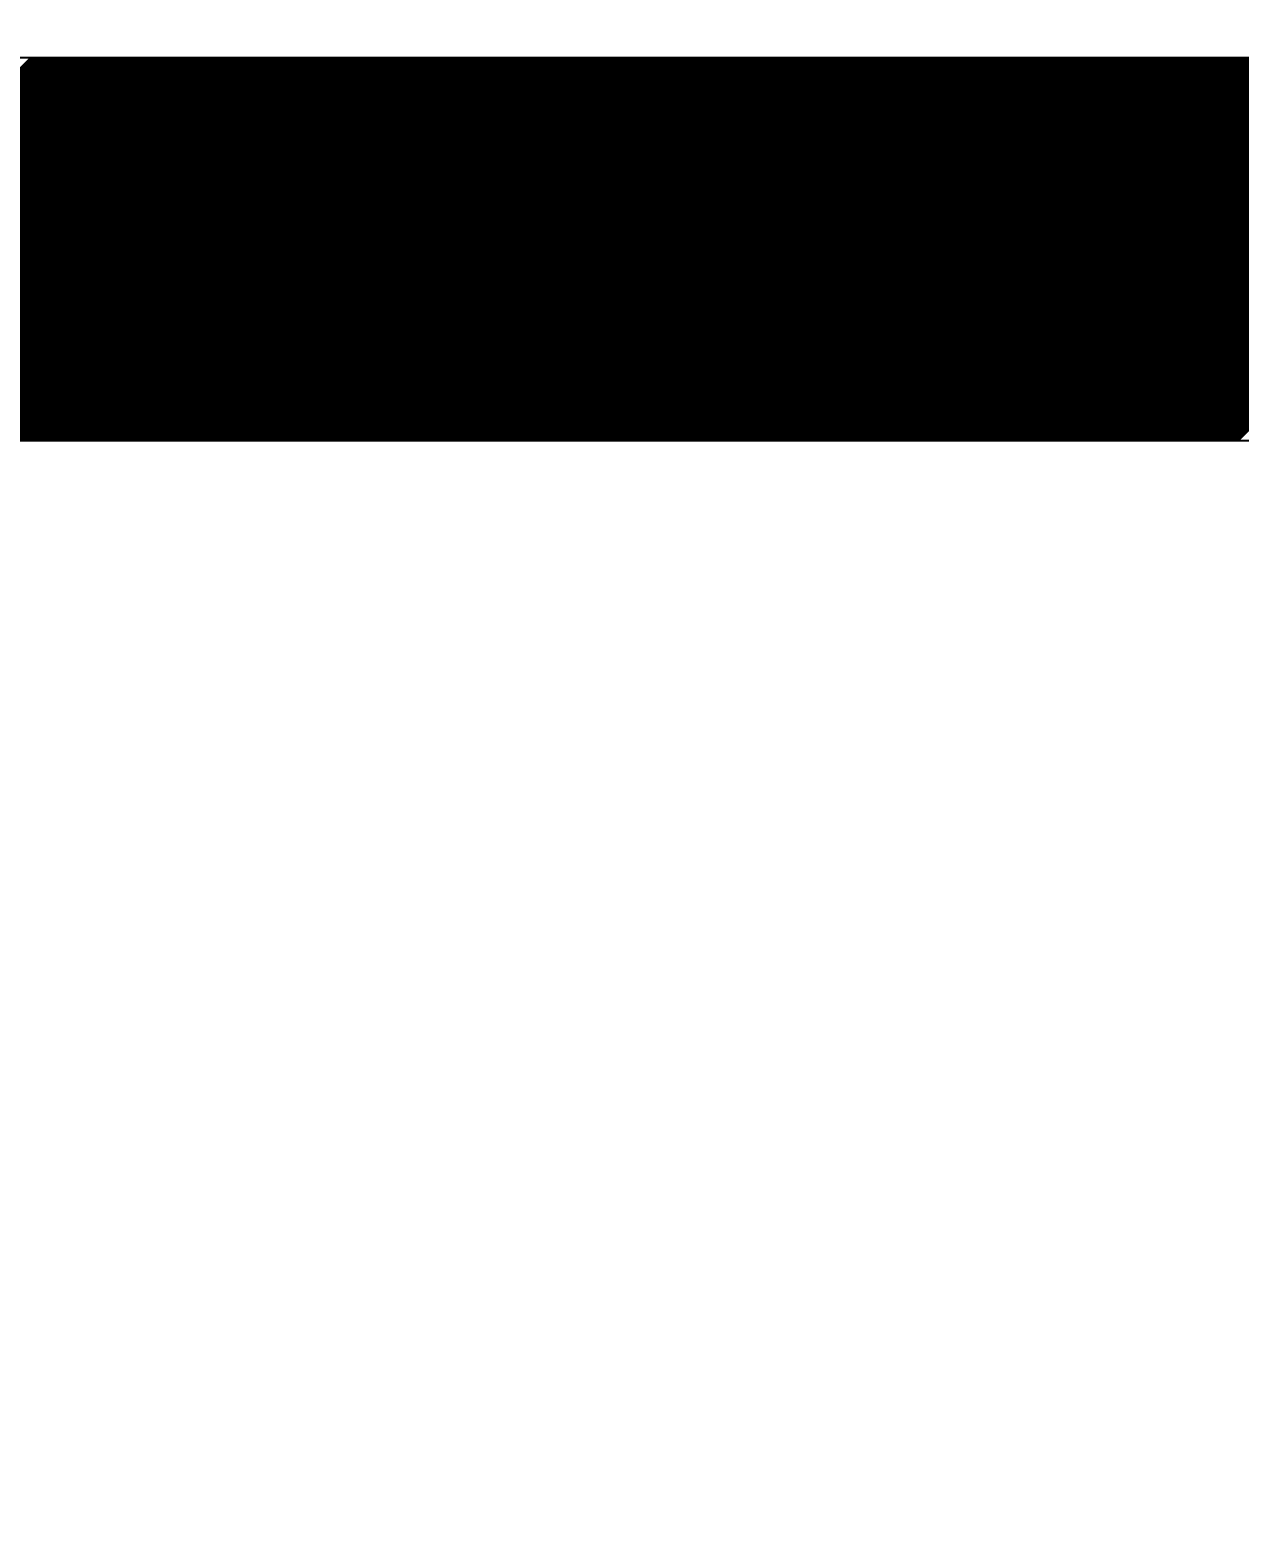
# Model space of a CAD drawing. Extents: x -1237597 to -1121401, y 701438 to 763997.
# Drawn here: x -1141558.9 to -1141448.2, y 726051.6 to 726187.4 of the extents above; entities that cross this region are included whole.
import ezdxf

# ---------------------------------------------------------------- set-up
doc = ezdxf.new("R2010")
doc.units = 0
doc.header["$LTSCALE"] = 300
doc.header["$MEASUREMENT"] = 0
doc.header["$PDMODE"] = 2
doc.layers.get('0').update_dxf_attribs({"linetype": 'CONTINUOUS'})
doc.layers.get('DEFPOINTS').update_dxf_attribs({"linetype": 'CONTINUOUS'})
doc.layers.add('3', color=3, linetype='CONTINUOUS')
doc.styles.get("Standard").update_dxf_attribs({"font": 'simsun.ttf', "height": 200})
doc.dimstyles.get("Standard").update_dxf_attribs({"dimtxt": 2.5, "dimasz": 2.5, "dimexe": 1.25, "dimexo": 0.625, "dimtad": 1, "dimdec": 0, "dimtxsty": 'STANDARD', "dimblk1": 'ARCHTICK', "dimblk2": 'ARCHTICK', "dimsah": 1, "dimcen": 2.5, "dimazin": 3, "dimtfac": 1, "dimtdec": 0, "dimtmove": 0, "dimatfit": 3, "dimtolj": 1, "dimtzin": 0})

# ---------------------------------------------------------------- blocks, each defined once
blk = doc.blocks.new('_ARCHTICK')
at = {"color": 0, "linetype": 'BYBLOCK', "const_width": 0.15}
blk.add_lwpolyline([(-0.5, -0.5), (0.5, 0.5)], dxfattribs=at)
blk = doc.blocks.new('*D4')
at = {"color": 0, "linetype": 'BYBLOCK'}
blk.add_line((-1096262.77, 749666.95), (-1092564.98, 756263.84), dxfattribs=at)
at = {"layer": 'DEFPOINTS', "color": 0, "linetype": 'BYBLOCK'}
for p in [(-1092564.98, 756263.84), (-1101386.77, 740525.68)]:
    blk.add_point(p, dxfattribs=at)
at = {"color": 0, "linetype": 'BYBLOCK', "xscale": 2.5, "yscale": 2.5, "zscale": 2.5, "rotation": 60.72785730444207}
blk.add_blockref('_ARCHTICK', (-1092564.98, 756263.84), dxfattribs=at)
at = {"color": 0, "linetype": 'BYBLOCK', "insert": (-1096499.68, 749244.3), "char_height": 200, "attachment_point": 5, "rotation": 60.7279}
blk.add_mtext('\\A1;R18,042', dxfattribs=at)

msp = doc.modelspace()

# ---------------------------------------------------------------- linework, layer by layer
at = {"layer": '3', "color": 3}
for p, q in [((-1144568.68, 726184.83), (-1141259.97, 726184.83)), ((-1141593.82, 726149.77), (-1141558.76, 726184.83)), ((-1141593.64, 726149.77), (-1141558.58, 726184.83)), ((-1141593.47, 726149.77), (-1141558.4, 726184.83)), ((-1141593.29, 726149.77), (-1141558.23, 726184.83)), ((-1141593.11, 726149.77), (-1141558.05, 726184.83)), ((-1141592.94, 726149.77), (-1141557.87, 726184.83)), ((-1141592.76, 726149.77), (-1141557.7, 726184.83)), ((-1141592.58, 726149.77), (-1141557.52, 726184.83)), ((-1141592.41, 726149.77), (-1141557.34, 726184.83)), ((-1141592.23, 726149.77), (-1141557.17, 726184.83)), ((-1141592.05, 726149.77), (-1141556.99, 726184.83)), ((-1141591.87, 726149.77), (-1141556.81, 726184.83)), ((-1141591.7, 726149.77), (-1141556.64, 726184.83)), ((-1141591.52, 726149.77), (-1141556.46, 726184.83)), ((-1141591.34, 726149.77), (-1141556.28, 726184.83)), ((-1141591.17, 726149.77), (-1141556.11, 726184.83)), ((-1141590.99, 726149.77), (-1141555.93, 726184.83)), ((-1141590.81, 726149.77), (-1141555.75, 726184.83)), ((-1141590.64, 726149.77), (-1141555.58, 726184.83)), ((-1141590.46, 726149.77), (-1141555.4, 726184.83)), ((-1141590.28, 726149.77), (-1141555.22, 726184.83)), ((-1141590.11, 726149.77), (-1141555.05, 726184.83)), ((-1141589.93, 726149.77), (-1141554.87, 726184.83)), ((-1141589.75, 726149.77), (-1141554.69, 726184.83)), ((-1141589.58, 726149.77), (-1141554.51, 726184.83)), ((-1141589.4, 726149.77), (-1141554.34, 726184.83)), ((-1141589.22, 726149.77), (-1141554.16, 726184.83)), ((-1141589.05, 726149.77), (-1141553.98, 726184.83)), ((-1141588.87, 726149.77), (-1141553.81, 726184.83)), ((-1141588.69, 726149.77), (-1141553.63, 726184.83)), ((-1141588.52, 726149.77), (-1141553.45, 726184.83)), ((-1141588.34, 726149.77), (-1141553.28, 726184.83)), ((-1141588.16, 726149.77), (-1141553.1, 726184.83)), ((-1141587.99, 726149.77), (-1141552.92, 726184.83)), ((-1141587.81, 726149.77), (-1141552.75, 726184.83)), ((-1141587.63, 726149.77), (-1141552.57, 726184.83)), ((-1141587.46, 726149.77), (-1141552.39, 726184.83)), ((-1141587.28, 726149.77), (-1141552.22, 726184.83)), ((-1141587.1, 726149.77), (-1141552.04, 726184.83)), ((-1141586.92, 726149.77), (-1141551.86, 726184.83)), ((-1141586.75, 726149.77), (-1141551.69, 726184.83)), ((-1141586.57, 726149.77), (-1141551.51, 726184.83)), ((-1141586.39, 726149.77), (-1141551.33, 726184.83)), ((-1141586.22, 726149.77), (-1141551.16, 726184.83)), ((-1141586.04, 726149.77), (-1141550.98, 726184.83)), ((-1141585.86, 726149.77), (-1141550.8, 726184.83)), ((-1141585.69, 726149.77), (-1141550.63, 726184.83)), ((-1141585.51, 726149.77), (-1141550.45, 726184.83)), ((-1141585.33, 726149.77), (-1141550.27, 726184.83)), ((-1141585.16, 726149.77), (-1141550.1, 726184.83)), ((-1141584.98, 726149.77), (-1141549.92, 726184.83)), ((-1141584.8, 726149.77), (-1141549.74, 726184.83)), ((-1141584.63, 726149.77), (-1141549.57, 726184.83)), ((-1141584.45, 726149.77), (-1141549.39, 726184.83)), ((-1141584.27, 726149.77), (-1141549.21, 726184.83)), ((-1141584.1, 726149.77), (-1141549.03, 726184.83)), ((-1141583.92, 726149.77), (-1141548.86, 726184.83)), ((-1141583.74, 726149.77), (-1141548.68, 726184.83)), ((-1141583.57, 726149.77), (-1141548.5, 726184.83)), ((-1141583.39, 726149.77), (-1141548.33, 726184.83)), ((-1141583.21, 726149.77), (-1141548.15, 726184.83)), ((-1141583.04, 726149.77), (-1141547.97, 726184.83)), ((-1141582.86, 726149.77), (-1141547.8, 726184.83)), ((-1141582.68, 726149.77), (-1141547.62, 726184.83)), ((-1141582.51, 726149.77), (-1141547.44, 726184.83)), ((-1141582.33, 726149.77), (-1141547.27, 726184.83)), ((-1141582.15, 726149.77), (-1141547.09, 726184.83)), ((-1141581.98, 726149.77), (-1141546.91, 726184.83)), ((-1141581.8, 726149.77), (-1141546.74, 726184.83)), ((-1141581.62, 726149.77), (-1141546.56, 726184.83)), ((-1141581.44, 726149.77), (-1141546.38, 726184.83)), ((-1141581.27, 726149.77), (-1141546.21, 726184.83)), ((-1141581.09, 726149.77), (-1141546.03, 726184.83)), ((-1141580.91, 726149.77), (-1141545.85, 726184.83)), ((-1141580.74, 726149.77), (-1141545.68, 726184.83)), ((-1141580.56, 726149.77), (-1141545.5, 726184.83)), ((-1141580.38, 726149.77), (-1141545.32, 726184.83)), ((-1141580.21, 726149.77), (-1141545.15, 726184.83)), ((-1141580.03, 726149.77), (-1141544.97, 726184.83)), ((-1141579.85, 726149.77), (-1141544.79, 726184.83)), ((-1141579.68, 726149.77), (-1141544.62, 726184.83)), ((-1141579.5, 726149.77), (-1141544.44, 726184.83)), ((-1141579.32, 726149.77), (-1141544.26, 726184.83)), ((-1141579.15, 726149.77), (-1141544.08, 726184.83)), ((-1141578.97, 726149.77), (-1141543.91, 726184.83)), ((-1141578.79, 726149.77), (-1141543.73, 726184.83)), ((-1141578.62, 726149.77), (-1141543.55, 726184.83)), ((-1141578.44, 726149.77), (-1141543.38, 726184.83)), ((-1141578.26, 726149.77), (-1141543.2, 726184.83)), ((-1141578.09, 726149.77), (-1141543.02, 726184.83)), ((-1141577.91, 726149.77), (-1141542.85, 726184.83)), ((-1141577.73, 726149.77), (-1141542.67, 726184.83)), ((-1141577.56, 726149.77), (-1141542.49, 726184.83)), ((-1141577.38, 726149.77), (-1141542.32, 726184.83)), ((-1141577.2, 726149.77), (-1141542.14, 726184.83)), ((-1141577.03, 726149.77), (-1141541.96, 726184.83)), ((-1141576.85, 726149.77), (-1141541.79, 726184.83)), ((-1141576.67, 726149.77), (-1141541.61, 726184.83)), ((-1141576.5, 726149.77), (-1141541.43, 726184.83)), ((-1141576.32, 726149.77), (-1141541.26, 726184.83)), ((-1141576.14, 726149.77), (-1141541.08, 726184.83)), ((-1141575.96, 726149.77), (-1141540.9, 726184.83)), ((-1141575.79, 726149.77), (-1141540.73, 726184.83)), ((-1141575.61, 726149.77), (-1141540.55, 726184.83)), ((-1141575.43, 726149.77), (-1141540.37, 726184.83)), ((-1141575.26, 726149.77), (-1141540.2, 726184.83)), ((-1141575.08, 726149.77), (-1141540.02, 726184.83)), ((-1141574.9, 726149.77), (-1141539.84, 726184.83)), ((-1141574.73, 726149.77), (-1141539.67, 726184.83)), ((-1141574.55, 726149.77), (-1141539.49, 726184.83)), ((-1141574.37, 726149.77), (-1141539.31, 726184.83)), ((-1141574.2, 726149.77), (-1141539.14, 726184.83)), ((-1141574.02, 726149.77), (-1141538.96, 726184.83)), ((-1141573.84, 726149.77), (-1141538.78, 726184.83)), ((-1141573.67, 726149.77), (-1141538.6, 726184.83)), ((-1141573.49, 726149.77), (-1141538.43, 726184.83)), ((-1141573.31, 726149.77), (-1141538.25, 726184.83)), ((-1141573.14, 726149.77), (-1141538.07, 726184.83)), ((-1141572.96, 726149.77), (-1141537.9, 726184.83)), ((-1141572.78, 726149.77), (-1141537.72, 726184.83)), ((-1141572.61, 726149.77), (-1141537.54, 726184.83)), ((-1141572.43, 726149.77), (-1141537.37, 726184.83)), ((-1141572.25, 726149.77), (-1141537.19, 726184.83)), ((-1141572.08, 726149.77), (-1141537.01, 726184.83)), ((-1141571.9, 726149.77), (-1141536.84, 726184.83)), ((-1141571.72, 726149.77), (-1141536.66, 726184.83)), ((-1141571.55, 726149.77), (-1141536.48, 726184.83)), ((-1141571.37, 726149.77), (-1141536.31, 726184.83)), ((-1141571.19, 726149.77), (-1141536.13, 726184.83)), ((-1141571.02, 726149.77), (-1141535.95, 726184.83)), ((-1141570.84, 726149.77), (-1141535.78, 726184.83)), ((-1141570.66, 726149.77), (-1141535.6, 726184.83)), ((-1141570.48, 726149.77), (-1141535.42, 726184.83)), ((-1141570.31, 726149.77), (-1141535.25, 726184.83)), ((-1141570.13, 726149.77), (-1141535.07, 726184.83)), ((-1141569.95, 726149.77), (-1141534.89, 726184.83)), ((-1141569.78, 726149.77), (-1141534.72, 726184.83)), ((-1141569.6, 726149.77), (-1141534.54, 726184.83)), ((-1141569.42, 726149.77), (-1141534.36, 726184.83)), ((-1141569.25, 726149.77), (-1141534.19, 726184.83)), ((-1141569.07, 726149.77), (-1141534.01, 726184.83)), ((-1141568.89, 726149.77), (-1141533.83, 726184.83)), ((-1141568.72, 726149.77), (-1141533.66, 726184.83)), ((-1141568.54, 726149.77), (-1141533.48, 726184.83)), ((-1141568.36, 726149.77), (-1141533.3, 726184.83)), ((-1141568.19, 726149.77), (-1141533.12, 726184.83)), ((-1141568.01, 726149.77), (-1141532.95, 726184.83)), ((-1141567.83, 726149.77), (-1141532.77, 726184.83)), ((-1141567.66, 726149.77), (-1141532.59, 726184.83)), ((-1141567.48, 726149.77), (-1141532.42, 726184.83)), ((-1141567.3, 726149.77), (-1141532.24, 726184.83)), ((-1141567.13, 726149.77), (-1141532.06, 726184.83)), ((-1141566.95, 726149.77), (-1141531.89, 726184.83)), ((-1141566.77, 726149.77), (-1141531.71, 726184.83)), ((-1141566.6, 726149.77), (-1141531.53, 726184.83)), ((-1141566.42, 726149.77), (-1141531.36, 726184.83)), ((-1141566.24, 726149.77), (-1141531.18, 726184.83)), ((-1141566.07, 726149.77), (-1141531, 726184.83)), ((-1141565.89, 726149.77), (-1141530.83, 726184.83)), ((-1141565.71, 726149.77), (-1141530.65, 726184.83)), ((-1141565.53, 726149.77), (-1141530.47, 726184.83)), ((-1141565.36, 726149.77), (-1141530.3, 726184.83)), ((-1141565.18, 726149.77), (-1141530.12, 726184.83)), ((-1141565, 726149.77), (-1141529.94, 726184.83)), ((-1141564.83, 726149.77), (-1141529.77, 726184.83)), ((-1141564.65, 726149.77), (-1141529.59, 726184.83)), ((-1141564.47, 726149.77), (-1141529.41, 726184.83)), ((-1141564.3, 726149.77), (-1141529.24, 726184.83)), ((-1141564.12, 726149.77), (-1141529.06, 726184.83)), ((-1141563.94, 726149.77), (-1141528.88, 726184.83)), ((-1141563.77, 726149.77), (-1141528.71, 726184.83)), ((-1141563.59, 726149.77), (-1141528.53, 726184.83)), ((-1141563.41, 726149.77), (-1141528.35, 726184.83)), ((-1141563.24, 726149.77), (-1141528.18, 726184.83)), ((-1141563.06, 726149.77), (-1141528, 726184.83)), ((-1141562.88, 726149.77), (-1141527.82, 726184.83)), ((-1141562.71, 726149.77), (-1141527.64, 726184.83)), ((-1141562.53, 726149.77), (-1141527.47, 726184.83)), ((-1141562.35, 726149.77), (-1141527.29, 726184.83)), ((-1141562.18, 726149.77), (-1141527.11, 726184.83)), ((-1141562, 726149.77), (-1141526.94, 726184.83)), ((-1141561.82, 726149.77), (-1141526.76, 726184.83)), ((-1141561.65, 726149.77), (-1141526.58, 726184.83)), ((-1141561.47, 726149.77), (-1141526.41, 726184.83)), ((-1141561.29, 726149.77), (-1141526.23, 726184.83)), ((-1141561.12, 726149.77), (-1141526.05, 726184.83)), ((-1141560.94, 726149.77), (-1141525.88, 726184.83)), ((-1141560.76, 726149.77), (-1141525.7, 726184.83)), ((-1141560.59, 726149.77), (-1141525.52, 726184.83)), ((-1141560.41, 726149.77), (-1141525.35, 726184.83)), ((-1141560.23, 726149.77), (-1141525.17, 726184.83)), ((-1141560.05, 726149.77), (-1141524.99, 726184.83)), ((-1141559.88, 726149.77), (-1141524.82, 726184.83)), ((-1141559.7, 726149.77), (-1141524.64, 726184.83)), ((-1141559.52, 726149.77), (-1141524.46, 726184.83)), ((-1141559.35, 726149.77), (-1141524.29, 726184.83)), ((-1141559.17, 726149.77), (-1141524.11, 726184.83)), ((-1141558.99, 726149.77), (-1141523.93, 726184.83)), ((-1141558.82, 726149.77), (-1141523.76, 726184.83)), ((-1141558.64, 726149.77), (-1141523.58, 726184.83)), ((-1141558.46, 726149.77), (-1141523.4, 726184.83)), ((-1141558.29, 726149.77), (-1141523.23, 726184.83)), ((-1141558.11, 726149.77), (-1141523.05, 726184.83)), ((-1141557.93, 726149.77), (-1141522.87, 726184.83)), ((-1141557.76, 726149.77), (-1141522.69, 726184.83)), ((-1141557.58, 726149.77), (-1141522.52, 726184.83)), ((-1141557.4, 726149.77), (-1141522.34, 726184.83)), ((-1141557.23, 726149.77), (-1141522.16, 726184.83)), ((-1141557.05, 726149.77), (-1141521.99, 726184.83)), ((-1141556.87, 726149.77), (-1141521.81, 726184.83)), ((-1141556.7, 726149.77), (-1141521.63, 726184.83)), ((-1141556.52, 726149.77), (-1141521.46, 726184.83)), ((-1141556.34, 726149.77), (-1141521.28, 726184.83)), ((-1141556.17, 726149.77), (-1141521.1, 726184.83)), ((-1141555.99, 726149.77), (-1141520.93, 726184.83)), ((-1141555.81, 726149.77), (-1141520.75, 726184.83)), ((-1141555.64, 726149.77), (-1141520.57, 726184.83)), ((-1141555.46, 726149.77), (-1141520.4, 726184.83)), ((-1141555.28, 726149.77), (-1141520.22, 726184.83)), ((-1141555.11, 726149.77), (-1141520.04, 726184.83)), ((-1141554.93, 726149.77), (-1141519.87, 726184.83)), ((-1141554.75, 726149.77), (-1141519.69, 726184.83)), ((-1141554.57, 726149.77), (-1141519.51, 726184.83)), ((-1141554.4, 726149.77), (-1141519.34, 726184.83)), ((-1141554.22, 726149.77), (-1141519.16, 726184.83)), ((-1141554.04, 726149.77), (-1141518.98, 726184.83)), ((-1141553.87, 726149.77), (-1141518.81, 726184.83)), ((-1141553.69, 726149.77), (-1141518.63, 726184.83)), ((-1141553.51, 726149.77), (-1141518.45, 726184.83)), ((-1141553.34, 726149.77), (-1141518.28, 726184.83)), ((-1141553.16, 726149.77), (-1141518.1, 726184.83)), ((-1141552.98, 726149.77), (-1141517.92, 726184.83)), ((-1141552.81, 726149.77), (-1141517.75, 726184.83)), ((-1141552.63, 726149.77), (-1141517.57, 726184.83)), ((-1141552.45, 726149.77), (-1141517.39, 726184.83)), ((-1141552.28, 726149.77), (-1141517.21, 726184.83)), ((-1141552.1, 726149.77), (-1141517.04, 726184.83)), ((-1141551.92, 726149.77), (-1141516.86, 726184.83)), ((-1141551.75, 726149.77), (-1141516.68, 726184.83)), ((-1141551.57, 726149.77), (-1141516.51, 726184.83)), ((-1141551.39, 726149.77), (-1141516.33, 726184.83)), ((-1141551.22, 726149.77), (-1141516.15, 726184.83)), ((-1141551.04, 726149.77), (-1141515.98, 726184.83)), ((-1141550.86, 726149.77), (-1141515.8, 726184.83)), ((-1141550.69, 726149.77), (-1141515.62, 726184.83)), ((-1141550.51, 726149.77), (-1141515.45, 726184.83)), ((-1141550.33, 726149.77), (-1141515.27, 726184.83)), ((-1141550.16, 726149.77), (-1141515.09, 726184.83)), ((-1141549.98, 726149.77), (-1141514.92, 726184.83)), ((-1141549.8, 726149.77), (-1141514.74, 726184.83)), ((-1141549.63, 726149.77), (-1141514.56, 726184.83)), ((-1141549.45, 726149.77), (-1141514.39, 726184.83)), ((-1141549.27, 726149.77), (-1141514.21, 726184.83)), ((-1141549.09, 726149.77), (-1141514.03, 726184.83)), ((-1141548.92, 726149.77), (-1141513.86, 726184.83)), ((-1141548.74, 726149.77), (-1141513.68, 726184.83)), ((-1141548.56, 726149.77), (-1141513.5, 726184.83)), ((-1141548.39, 726149.77), (-1141513.33, 726184.83)), ((-1141548.21, 726149.77), (-1141513.15, 726184.83)), ((-1141548.03, 726149.77), (-1141512.97, 726184.83)), ((-1141547.86, 726149.77), (-1141512.8, 726184.83)), ((-1141547.68, 726149.77), (-1141512.62, 726184.83)), ((-1141547.5, 726149.77), (-1141512.44, 726184.83)), ((-1141547.33, 726149.77), (-1141512.27, 726184.83)), ((-1141547.15, 726149.77), (-1141512.09, 726184.83)), ((-1141546.97, 726149.77), (-1141511.91, 726184.83)), ((-1141546.8, 726149.77), (-1141511.73, 726184.83)), ((-1141546.62, 726149.77), (-1141511.56, 726184.83)), ((-1141546.44, 726149.77), (-1141511.38, 726184.83)), ((-1141546.27, 726149.77), (-1141511.2, 726184.83)), ((-1141546.09, 726149.77), (-1141511.03, 726184.83)), ((-1141545.91, 726149.77), (-1141510.85, 726184.83)), ((-1141545.74, 726149.77), (-1141510.67, 726184.83)), ((-1141545.56, 726149.77), (-1141510.5, 726184.83)), ((-1141545.38, 726149.77), (-1141510.32, 726184.83)), ((-1141545.21, 726149.77), (-1141510.14, 726184.83)), ((-1141545.03, 726149.77), (-1141509.97, 726184.83)), ((-1141544.85, 726149.77), (-1141509.79, 726184.83)), ((-1141544.68, 726149.77), (-1141509.61, 726184.83)), ((-1141544.5, 726149.77), (-1141509.44, 726184.83)), ((-1141544.32, 726149.77), (-1141509.26, 726184.83)), ((-1141544.14, 726149.77), (-1141509.08, 726184.83)), ((-1141543.97, 726149.77), (-1141508.91, 726184.83)), ((-1141543.79, 726149.77), (-1141508.73, 726184.83)), ((-1141543.61, 726149.77), (-1141508.55, 726184.83)), ((-1141543.44, 726149.77), (-1141508.38, 726184.83)), ((-1141543.26, 726149.77), (-1141508.2, 726184.83)), ((-1141543.08, 726149.77), (-1141508.02, 726184.83)), ((-1141542.91, 726149.77), (-1141507.85, 726184.83)), ((-1141542.73, 726149.77), (-1141507.67, 726184.83)), ((-1141542.55, 726149.77), (-1141507.49, 726184.83)), ((-1141542.38, 726149.77), (-1141507.32, 726184.83)), ((-1141542.2, 726149.77), (-1141507.14, 726184.83)), ((-1141542.02, 726149.77), (-1141506.96, 726184.83)), ((-1141541.85, 726149.77), (-1141506.79, 726184.83)), ((-1141541.67, 726149.77), (-1141506.61, 726184.83)), ((-1141541.49, 726149.77), (-1141506.43, 726184.83)), ((-1141541.32, 726149.77), (-1141506.25, 726184.83)), ((-1141541.14, 726149.77), (-1141506.08, 726184.83)), ((-1141540.96, 726149.77), (-1141505.9, 726184.83)), ((-1141540.79, 726149.77), (-1141505.72, 726184.83)), ((-1141540.61, 726149.77), (-1141505.55, 726184.83)), ((-1141540.43, 726149.77), (-1141505.37, 726184.83)), ((-1141540.26, 726149.77), (-1141505.19, 726184.83)), ((-1141540.08, 726149.77), (-1141505.02, 726184.83)), ((-1141539.9, 726149.77), (-1141504.84, 726184.83)), ((-1141539.73, 726149.77), (-1141504.66, 726184.83)), ((-1141539.55, 726149.77), (-1141504.49, 726184.83)), ((-1141539.37, 726149.77), (-1141504.31, 726184.83)), ((-1141539.2, 726149.77), (-1141504.13, 726184.83)), ((-1141539.02, 726149.77), (-1141503.96, 726184.83)), ((-1141538.84, 726149.77), (-1141503.78, 726184.83)), ((-1141538.66, 726149.77), (-1141503.6, 726184.83)), ((-1141538.49, 726149.77), (-1141503.43, 726184.83)), ((-1141538.31, 726149.77), (-1141503.25, 726184.83)), ((-1141538.13, 726149.77), (-1141503.07, 726184.83)), ((-1141537.96, 726149.77), (-1141502.9, 726184.83)), ((-1141537.78, 726149.77), (-1141502.72, 726184.83)), ((-1141537.6, 726149.77), (-1141502.54, 726184.83)), ((-1141537.43, 726149.77), (-1141502.37, 726184.83)), ((-1141537.25, 726149.77), (-1141502.19, 726184.83)), ((-1141537.07, 726149.77), (-1141502.01, 726184.83)), ((-1141536.9, 726149.77), (-1141501.84, 726184.83)), ((-1141536.72, 726149.77), (-1141501.66, 726184.83)), ((-1141536.54, 726149.77), (-1141501.48, 726184.83)), ((-1141536.37, 726149.77), (-1141501.31, 726184.83)), ((-1141536.19, 726149.77), (-1141501.13, 726184.83)), ((-1141536.01, 726149.77), (-1141500.95, 726184.83)), ((-1141535.84, 726149.77), (-1141500.77, 726184.83)), ((-1141535.66, 726149.77), (-1141500.6, 726184.83)), ((-1141535.48, 726149.77), (-1141500.42, 726184.83)), ((-1141535.31, 726149.77), (-1141500.24, 726184.83)), ((-1141535.13, 726149.77), (-1141500.07, 726184.83)), ((-1141534.95, 726149.77), (-1141499.89, 726184.83)), ((-1141534.78, 726149.77), (-1141499.71, 726184.83)), ((-1141534.6, 726149.77), (-1141499.54, 726184.83)), ((-1141534.42, 726149.77), (-1141499.36, 726184.83)), ((-1141534.25, 726149.77), (-1141499.18, 726184.83)), ((-1141534.07, 726149.77), (-1141499.01, 726184.83)), ((-1141533.89, 726149.77), (-1141498.83, 726184.83)), ((-1141533.72, 726149.77), (-1141498.65, 726184.83)), ((-1141533.54, 726149.77), (-1141498.48, 726184.83)), ((-1141533.36, 726149.77), (-1141498.3, 726184.83)), ((-1141533.18, 726149.77), (-1141498.12, 726184.83)), ((-1141533.01, 726149.77), (-1141497.95, 726184.83)), ((-1141532.83, 726149.77), (-1141497.77, 726184.83)), ((-1141532.65, 726149.77), (-1141497.59, 726184.83)), ((-1141532.48, 726149.77), (-1141497.42, 726184.83)), ((-1141532.3, 726149.77), (-1141497.24, 726184.83)), ((-1141532.12, 726149.77), (-1141497.06, 726184.83)), ((-1141531.95, 726149.77), (-1141496.89, 726184.83)), ((-1141531.77, 726149.77), (-1141496.71, 726184.83)), ((-1141531.59, 726149.77), (-1141496.53, 726184.83)), ((-1141531.42, 726149.77), (-1141496.36, 726184.83)), ((-1141531.24, 726149.77), (-1141496.18, 726184.83)), ((-1141531.06, 726149.77), (-1141496, 726184.83)), ((-1141530.89, 726149.77), (-1141495.82, 726184.83)), ((-1141530.71, 726149.77), (-1141495.65, 726184.83)), ((-1141530.53, 726149.77), (-1141495.47, 726184.83)), ((-1141530.36, 726149.77), (-1141495.29, 726184.83)), ((-1141530.18, 726149.77), (-1141495.12, 726184.83)), ((-1141530, 726149.77), (-1141494.94, 726184.83)), ((-1141529.83, 726149.77), (-1141494.76, 726184.83)), ((-1141529.65, 726149.77), (-1141494.59, 726184.83)), ((-1141529.47, 726149.77), (-1141494.41, 726184.83)), ((-1141529.3, 726149.77), (-1141494.23, 726184.83)), ((-1141529.12, 726149.77), (-1141494.06, 726184.83)), ((-1141528.94, 726149.77), (-1141493.88, 726184.83)), ((-1141528.77, 726149.77), (-1141493.7, 726184.83)), ((-1141528.59, 726149.77), (-1141493.53, 726184.83)), ((-1141528.41, 726149.77), (-1141493.35, 726184.83)), ((-1141528.24, 726149.77), (-1141493.17, 726184.83)), ((-1141528.06, 726149.77), (-1141493, 726184.83)), ((-1141527.88, 726149.77), (-1141492.82, 726184.83)), ((-1141527.7, 726149.77), (-1141492.64, 726184.83)), ((-1141527.53, 726149.77), (-1141492.47, 726184.83)), ((-1141527.35, 726149.77), (-1141492.29, 726184.83)), ((-1141527.17, 726149.77), (-1141492.11, 726184.83)), ((-1141527, 726149.77), (-1141491.94, 726184.83)), ((-1141526.82, 726149.77), (-1141491.76, 726184.83)), ((-1141526.64, 726149.77), (-1141491.58, 726184.83)), ((-1141526.47, 726149.77), (-1141491.41, 726184.83)), ((-1141526.29, 726149.77), (-1141491.23, 726184.83)), ((-1141526.11, 726149.77), (-1141491.05, 726184.83)), ((-1141525.94, 726149.77), (-1141490.88, 726184.83)), ((-1141525.76, 726149.77), (-1141490.7, 726184.83)), ((-1141525.58, 726149.77), (-1141490.52, 726184.83)), ((-1141525.41, 726149.77), (-1141490.34, 726184.83)), ((-1141525.23, 726149.77), (-1141490.17, 726184.83)), ((-1141525.05, 726149.77), (-1141489.99, 726184.83)), ((-1141524.88, 726149.77), (-1141489.81, 726184.83)), ((-1141524.7, 726149.77), (-1141489.64, 726184.83)), ((-1141524.52, 726149.77), (-1141489.46, 726184.83)), ((-1141524.35, 726149.77), (-1141489.28, 726184.83)), ((-1141524.17, 726149.77), (-1141489.11, 726184.83)), ((-1141523.99, 726149.77), (-1141488.93, 726184.83)), ((-1141523.82, 726149.77), (-1141488.75, 726184.83)), ((-1141523.64, 726149.77), (-1141488.58, 726184.83)), ((-1141523.46, 726149.77), (-1141488.4, 726184.83)), ((-1141523.29, 726149.77), (-1141488.22, 726184.83)), ((-1141523.11, 726149.77), (-1141488.05, 726184.83)), ((-1141522.93, 726149.77), (-1141487.87, 726184.83)), ((-1141522.76, 726149.77), (-1141487.69, 726184.83)), ((-1141522.58, 726149.77), (-1141487.52, 726184.83)), ((-1141522.4, 726149.77), (-1141487.34, 726184.83)), ((-1141522.22, 726149.77), (-1141487.16, 726184.83)), ((-1141522.05, 726149.77), (-1141486.99, 726184.83)), ((-1141521.87, 726149.77), (-1141486.81, 726184.83)), ((-1141521.69, 726149.77), (-1141486.63, 726184.83)), ((-1141521.52, 726149.77), (-1141486.46, 726184.83)), ((-1141521.34, 726149.77), (-1141486.28, 726184.83)), ((-1141521.16, 726149.77), (-1141486.1, 726184.83)), ((-1141520.99, 726149.77), (-1141485.93, 726184.83)), ((-1141520.81, 726149.77), (-1141485.75, 726184.83)), ((-1141520.63, 726149.77), (-1141485.57, 726184.83)), ((-1141520.46, 726149.77), (-1141485.4, 726184.83)), ((-1141520.28, 726149.77), (-1141485.22, 726184.83)), ((-1141520.1, 726149.77), (-1141485.04, 726184.83)), ((-1141519.93, 726149.77), (-1141484.86, 726184.83)), ((-1141519.75, 726149.77), (-1141484.69, 726184.83)), ((-1141519.57, 726149.77), (-1141484.51, 726184.83)), ((-1141519.4, 726149.77), (-1141484.33, 726184.83)), ((-1141519.22, 726149.77), (-1141484.16, 726184.83)), ((-1141519.04, 726149.77), (-1141483.98, 726184.83)), ((-1141518.87, 726149.77), (-1141483.8, 726184.83)), ((-1141518.69, 726149.77), (-1141483.63, 726184.83)), ((-1141518.51, 726149.77), (-1141483.45, 726184.83)), ((-1141518.34, 726149.77), (-1141483.27, 726184.83)), ((-1141518.16, 726149.77), (-1141483.1, 726184.83)), ((-1141517.98, 726149.77), (-1141482.92, 726184.83)), ((-1141517.81, 726149.77), (-1141482.74, 726184.83)), ((-1141517.63, 726149.77), (-1141482.57, 726184.83)), ((-1141517.45, 726149.77), (-1141482.39, 726184.83)), ((-1141517.27, 726149.77), (-1141482.21, 726184.83)), ((-1141517.1, 726149.77), (-1141482.04, 726184.83)), ((-1141516.92, 726149.77), (-1141481.86, 726184.83)), ((-1141516.74, 726149.77), (-1141481.68, 726184.83)), ((-1141516.57, 726149.77), (-1141481.51, 726184.83)), ((-1141516.39, 726149.77), (-1141481.33, 726184.83)), ((-1141516.21, 726149.77), (-1141481.15, 726184.83)), ((-1141516.04, 726149.77), (-1141480.98, 726184.83)), ((-1141515.86, 726149.77), (-1141480.8, 726184.83)), ((-1141515.68, 726149.77), (-1141480.62, 726184.83)), ((-1141515.51, 726149.77), (-1141480.45, 726184.83)), ((-1141515.33, 726149.77), (-1141480.27, 726184.83)), ((-1141515.15, 726149.77), (-1141480.09, 726184.83)), ((-1141514.98, 726149.77), (-1141479.92, 726184.83)), ((-1141514.8, 726149.77), (-1141479.74, 726184.83)), ((-1141514.62, 726149.77), (-1141479.56, 726184.83)), ((-1141514.45, 726149.77), (-1141479.38, 726184.83)), ((-1141514.27, 726149.77), (-1141479.21, 726184.83)), ((-1141514.09, 726149.77), (-1141479.03, 726184.83)), ((-1141513.92, 726149.77), (-1141478.85, 726184.83)), ((-1141513.74, 726149.77), (-1141478.68, 726184.83)), ((-1141513.56, 726149.77), (-1141478.5, 726184.83)), ((-1141513.39, 726149.77), (-1141478.32, 726184.83)), ((-1141513.21, 726149.77), (-1141478.15, 726184.83)), ((-1141513.03, 726149.77), (-1141477.97, 726184.83)), ((-1141512.86, 726149.77), (-1141477.79, 726184.83)), ((-1141512.68, 726149.77), (-1141477.62, 726184.83)), ((-1141512.5, 726149.77), (-1141477.44, 726184.83)), ((-1141512.33, 726149.77), (-1141477.26, 726184.83)), ((-1141512.15, 726149.77), (-1141477.09, 726184.83)), ((-1141511.97, 726149.77), (-1141476.91, 726184.83)), ((-1141511.79, 726149.77), (-1141476.73, 726184.83)), ((-1141511.62, 726149.77), (-1141476.56, 726184.83)), ((-1141511.44, 726149.77), (-1141476.38, 726184.83)), ((-1141511.26, 726149.77), (-1141476.2, 726184.83)), ((-1141511.09, 726149.77), (-1141476.03, 726184.83)), ((-1141510.91, 726149.77), (-1141475.85, 726184.83)), ((-1141510.73, 726149.77), (-1141475.67, 726184.83)), ((-1141510.56, 726149.77), (-1141475.5, 726184.83)), ((-1141510.38, 726149.77), (-1141475.32, 726184.83)), ((-1141510.2, 726149.77), (-1141475.14, 726184.83)), ((-1141510.03, 726149.77), (-1141474.97, 726184.83)), ((-1141509.85, 726149.77), (-1141474.79, 726184.83)), ((-1141509.67, 726149.77), (-1141474.61, 726184.83)), ((-1141509.5, 726149.77), (-1141474.43, 726184.83)), ((-1141509.32, 726149.77), (-1141474.26, 726184.83)), ((-1141509.14, 726149.77), (-1141474.08, 726184.83)), ((-1141508.97, 726149.77), (-1141473.9, 726184.83)), ((-1141508.79, 726149.77), (-1141473.73, 726184.83)), ((-1141508.61, 726149.77), (-1141473.55, 726184.83)), ((-1141508.44, 726149.77), (-1141473.37, 726184.83)), ((-1141508.26, 726149.77), (-1141473.2, 726184.83)), ((-1141508.08, 726149.77), (-1141473.02, 726184.83)), ((-1141507.91, 726149.77), (-1141472.84, 726184.83)), ((-1141507.73, 726149.77), (-1141472.67, 726184.83)), ((-1141507.55, 726149.77), (-1141472.49, 726184.83)), ((-1141507.38, 726149.77), (-1141472.31, 726184.83)), ((-1141507.2, 726149.77), (-1141472.14, 726184.83)), ((-1141507.02, 726149.77), (-1141471.96, 726184.83)), ((-1141506.85, 726149.77), (-1141471.78, 726184.83)), ((-1141506.67, 726149.77), (-1141471.61, 726184.83)), ((-1141506.49, 726149.77), (-1141471.43, 726184.83)), ((-1141506.31, 726149.77), (-1141471.25, 726184.83)), ((-1141506.14, 726149.77), (-1141471.08, 726184.83)), ((-1141505.96, 726149.77), (-1141470.9, 726184.83)), ((-1141505.78, 726149.77), (-1141470.72, 726184.83)), ((-1141505.61, 726149.77), (-1141470.55, 726184.83)), ((-1141505.43, 726149.77), (-1141470.37, 726184.83)), ((-1141505.25, 726149.77), (-1141470.19, 726184.83)), ((-1141505.08, 726149.77), (-1141470.02, 726184.83)), ((-1141504.9, 726149.77), (-1141469.84, 726184.83)), ((-1141504.72, 726149.77), (-1141469.66, 726184.83)), ((-1141504.55, 726149.77), (-1141469.49, 726184.83)), ((-1141504.37, 726149.77), (-1141469.31, 726184.83)), ((-1141504.19, 726149.77), (-1141469.13, 726184.83)), ((-1141504.02, 726149.77), (-1141468.95, 726184.83)), ((-1141503.84, 726149.77), (-1141468.78, 726184.83)), ((-1141503.66, 726149.77), (-1141468.6, 726184.83)), ((-1141503.49, 726149.77), (-1141468.42, 726184.83)), ((-1141503.31, 726149.77), (-1141468.25, 726184.83)), ((-1141503.13, 726149.77), (-1141468.07, 726184.83)), ((-1141502.96, 726149.77), (-1141467.89, 726184.83)), ((-1141502.78, 726149.77), (-1141467.72, 726184.83)), ((-1141502.6, 726149.77), (-1141467.54, 726184.83)), ((-1141502.43, 726149.77), (-1141467.36, 726184.83)), ((-1141502.25, 726149.77), (-1141467.19, 726184.83)), ((-1141502.07, 726149.77), (-1141467.01, 726184.83)), ((-1141501.9, 726149.77), (-1141466.83, 726184.83)), ((-1141501.72, 726149.77), (-1141466.66, 726184.83)), ((-1141501.54, 726149.77), (-1141466.48, 726184.83)), ((-1141501.37, 726149.77), (-1141466.3, 726184.83)), ((-1141501.19, 726149.77), (-1141466.13, 726184.83)), ((-1141501.01, 726149.77), (-1141465.95, 726184.83)), ((-1141500.83, 726149.77), (-1141465.77, 726184.83)), ((-1141500.66, 726149.77), (-1141465.6, 726184.83)), ((-1141500.48, 726149.77), (-1141465.42, 726184.83)), ((-1141500.3, 726149.77), (-1141465.24, 726184.83)), ((-1141500.13, 726149.77), (-1141465.07, 726184.83)), ((-1141499.95, 726149.77), (-1141464.89, 726184.83)), ((-1141499.77, 726149.77), (-1141464.71, 726184.83)), ((-1141499.6, 726149.77), (-1141464.54, 726184.83)), ((-1141499.42, 726149.77), (-1141464.36, 726184.83)), ((-1141499.24, 726149.77), (-1141464.18, 726184.83)), ((-1141499.07, 726149.77), (-1141464.01, 726184.83)), ((-1141498.89, 726149.77), (-1141463.83, 726184.83)), ((-1141498.71, 726149.77), (-1141463.65, 726184.83)), ((-1141498.54, 726149.77), (-1141463.47, 726184.83)), ((-1141498.36, 726149.77), (-1141463.3, 726184.83)), ((-1141498.18, 726149.77), (-1141463.12, 726184.83)), ((-1141498.01, 726149.77), (-1141462.94, 726184.83)), ((-1141497.83, 726149.77), (-1141462.77, 726184.83)), ((-1141497.65, 726149.77), (-1141462.59, 726184.83)), ((-1141497.48, 726149.77), (-1141462.41, 726184.83)), ((-1141497.3, 726149.77), (-1141462.24, 726184.83)), ((-1141497.12, 726149.77), (-1141462.06, 726184.83)), ((-1141496.95, 726149.77), (-1141461.88, 726184.83)), ((-1141496.77, 726149.77), (-1141461.71, 726184.83)), ((-1141496.59, 726149.77), (-1141461.53, 726184.83)), ((-1141496.42, 726149.77), (-1141461.35, 726184.83)), ((-1141496.24, 726149.77), (-1141461.18, 726184.83)), ((-1141496.06, 726149.77), (-1141461, 726184.83)), ((-1141495.88, 726149.77), (-1141460.82, 726184.83)), ((-1141495.71, 726149.77), (-1141460.65, 726184.83)), ((-1141495.53, 726149.77), (-1141460.47, 726184.83)), ((-1141495.35, 726149.77), (-1141460.29, 726184.83)), ((-1141495.18, 726149.77), (-1141460.12, 726184.83)), ((-1141495, 726149.77), (-1141459.94, 726184.83)), ((-1141494.82, 726149.77), (-1141459.76, 726184.83)), ((-1141494.65, 726149.77), (-1141459.59, 726184.83)), ((-1141494.47, 726149.77), (-1141459.41, 726184.83)), ((-1141494.29, 726149.77), (-1141459.23, 726184.83)), ((-1141494.12, 726149.77), (-1141459.06, 726184.83)), ((-1141493.94, 726149.77), (-1141458.88, 726184.83)), ((-1141493.76, 726149.77), (-1141458.7, 726184.83)), ((-1141493.59, 726149.77), (-1141458.53, 726184.83)), ((-1141493.41, 726149.77), (-1141458.35, 726184.83)), ((-1141493.23, 726149.77), (-1141458.17, 726184.83)), ((-1141493.06, 726149.77), (-1141457.99, 726184.83)), ((-1141492.88, 726149.77), (-1141457.82, 726184.83)), ((-1141492.7, 726149.77), (-1141457.64, 726184.83)), ((-1141492.53, 726149.77), (-1141457.46, 726184.83)), ((-1141492.35, 726149.77), (-1141457.29, 726184.83)), ((-1141492.17, 726149.77), (-1141457.11, 726184.83)), ((-1141492, 726149.77), (-1141456.93, 726184.83)), ((-1141491.82, 726149.77), (-1141456.76, 726184.83)), ((-1141491.64, 726149.77), (-1141456.58, 726184.83)), ((-1141491.47, 726149.77), (-1141456.4, 726184.83)), ((-1141491.29, 726149.77), (-1141456.23, 726184.83)), ((-1141491.11, 726149.77), (-1141456.05, 726184.83)), ((-1141490.94, 726149.77), (-1141455.87, 726184.83)), ((-1141490.76, 726149.77), (-1141455.7, 726184.83)), ((-1141490.58, 726149.77), (-1141455.52, 726184.83)), ((-1141490.4, 726149.77), (-1141455.34, 726184.83)), ((-1141490.23, 726149.77), (-1141455.17, 726184.83)), ((-1141490.05, 726149.77), (-1141454.99, 726184.83)), ((-1141489.87, 726149.77), (-1141454.81, 726184.83)), ((-1141489.7, 726149.77), (-1141454.64, 726184.83)), ((-1141489.52, 726149.77), (-1141454.46, 726184.83)), ((-1141489.34, 726149.77), (-1141454.28, 726184.83)), ((-1141489.17, 726149.77), (-1141454.11, 726184.83)), ((-1141488.99, 726149.77), (-1141453.93, 726184.83)), ((-1141488.81, 726149.77), (-1141453.75, 726184.83)), ((-1141488.64, 726149.77), (-1141453.58, 726184.83)), ((-1141488.46, 726149.77), (-1141453.4, 726184.83)), ((-1141488.28, 726149.77), (-1141453.22, 726184.83)), ((-1141488.11, 726149.77), (-1141453.04, 726184.83)), ((-1141487.93, 726149.77), (-1141452.87, 726184.83)), ((-1141487.75, 726149.77), (-1141452.69, 726184.83)), ((-1141487.58, 726149.77), (-1141452.51, 726184.83)), ((-1141487.4, 726149.77), (-1141452.34, 726184.83)), ((-1141487.22, 726149.77), (-1141452.16, 726184.83)), ((-1141487.05, 726149.77), (-1141451.98, 726184.83)), ((-1141486.87, 726149.77), (-1141451.81, 726184.83)), ((-1141486.69, 726149.77), (-1141451.63, 726184.83)), ((-1141486.52, 726149.77), (-1141451.45, 726184.83)), ((-1141486.34, 726149.77), (-1141451.28, 726184.83)), ((-1141486.16, 726149.77), (-1141451.1, 726184.83)), ((-1141485.99, 726149.77), (-1141450.92, 726184.83)), ((-1141485.81, 726149.77), (-1141450.75, 726184.83)), ((-1141485.63, 726149.77), (-1141450.57, 726184.83)), ((-1141485.46, 726149.77), (-1141450.39, 726184.83)), ((-1141485.28, 726149.77), (-1141450.22, 726184.83)), ((-1141485.1, 726149.77), (-1141450.04, 726184.83)), ((-1141484.92, 726149.77), (-1141449.86, 726184.83)), ((-1141484.75, 726149.77), (-1141449.69, 726184.83)), ((-1141484.57, 726149.77), (-1141449.51, 726184.83)), ((-1141484.39, 726149.77), (-1141449.33, 726184.83)), ((-1141484.22, 726149.77), (-1141449.16, 726184.83)), ((-1141484.04, 726149.77), (-1141448.98, 726184.83)), ((-1141483.86, 726149.77), (-1141448.8, 726184.83)), ((-1141483.69, 726149.77), (-1141448.63, 726184.83)), ((-1141483.51, 726149.77), (-1141448.45, 726184.83)), ((-1141483.33, 726149.77), (-1141448.27, 726184.83)), ((-1141483.16, 726149.77), (-1141448.1, 726184.83)), ((-1141482.98, 726149.77), (-1141447.92, 726184.83)), ((-1141482.8, 726149.77), (-1141447.74, 726184.83)), ((-1141482.63, 726149.77), (-1141447.56, 726184.83)), ((-1141482.45, 726149.77), (-1141447.39, 726184.83)), ((-1141482.27, 726149.77), (-1141447.21, 726184.83)), ((-1141482.1, 726149.77), (-1141447.03, 726184.83)), ((-1141481.92, 726149.77), (-1141446.86, 726184.83)), ((-1141481.74, 726149.77), (-1141446.68, 726184.83)), ((-1141481.57, 726149.77), (-1141446.5, 726184.83)), ((-1141481.39, 726149.77), (-1141446.33, 726184.83)), ((-1141481.21, 726149.77), (-1141446.15, 726184.83)), ((-1141481.04, 726149.77), (-1141445.97, 726184.83)), ((-1141480.86, 726149.77), (-1141445.8, 726184.83)), ((-1141480.68, 726149.77), (-1141445.62, 726184.83)), ((-1141480.51, 726149.77), (-1141445.44, 726184.83)), ((-1141480.33, 726149.77), (-1141445.27, 726184.83)), ((-1141480.15, 726149.77), (-1141445.09, 726184.83)), ((-1141479.98, 726149.77), (-1141444.91, 726184.83)), ((-1141479.8, 726149.77), (-1141444.74, 726184.83)), ((-1141479.62, 726149.77), (-1141444.56, 726184.83)), ((-1141479.44, 726149.77), (-1141444.38, 726184.83)), ((-1141479.27, 726149.77), (-1141444.21, 726184.83)), ((-1141479.09, 726149.77), (-1141444.03, 726184.83)), ((-1141478.91, 726149.77), (-1141443.85, 726184.83)), ((-1141478.74, 726149.77), (-1141443.68, 726184.83)), ((-1141478.56, 726149.77), (-1141443.5, 726184.83)), ((-1141478.38, 726149.77), (-1141443.32, 726184.83)), ((-1141478.21, 726149.77), (-1141443.15, 726184.83)), ((-1141478.03, 726149.77), (-1141442.97, 726184.83)), ((-1141477.85, 726149.77), (-1141442.79, 726184.83)), ((-1141477.68, 726149.77), (-1141442.62, 726184.83)), ((-1141477.5, 726149.77), (-1141442.44, 726184.83)), ((-1141477.32, 726149.77), (-1141442.26, 726184.83)), ((-1141477.15, 726149.77), (-1141442.08, 726184.83)), ((-1141476.97, 726149.77), (-1141441.91, 726184.83)), ((-1141476.79, 726149.77), (-1141441.73, 726184.83)), ((-1141476.62, 726149.77), (-1141441.55, 726184.83)), ((-1141476.44, 726149.77), (-1141441.38, 726184.83)), ((-1141476.26, 726149.77), (-1141441.2, 726184.83)), ((-1141476.09, 726149.77), (-1141441.02, 726184.83)), ((-1141475.91, 726149.77), (-1141440.85, 726184.83)), ((-1141475.73, 726149.77), (-1141440.67, 726184.83)), ((-1141475.56, 726149.77), (-1141440.49, 726184.83)), ((-1141475.38, 726149.77), (-1141440.32, 726184.83)), ((-1141475.2, 726149.77), (-1141440.14, 726184.83)), ((-1141475.03, 726149.77), (-1141439.96, 726184.83)), ((-1141474.85, 726149.77), (-1141439.79, 726184.83)), ((-1141474.67, 726149.77), (-1141439.61, 726184.83)), ((-1141474.49, 726149.77), (-1141439.43, 726184.83)), ((-1141474.32, 726149.77), (-1141439.26, 726184.83)), ((-1141474.14, 726149.77), (-1141439.08, 726184.83)), ((-1141473.96, 726149.77), (-1141438.9, 726184.83)), ((-1141473.79, 726149.77), (-1141438.73, 726184.83)), ((-1141473.61, 726149.77), (-1141438.55, 726184.83)), ((-1141473.43, 726149.77), (-1141438.37, 726184.83)), ((-1141473.26, 726149.77), (-1141438.2, 726184.83)), ((-1141473.08, 726149.77), (-1141438.02, 726184.83)), ((-1141472.9, 726149.77), (-1141437.84, 726184.83)), ((-1141472.73, 726149.77), (-1141437.67, 726184.83)), ((-1141472.55, 726149.77), (-1141437.49, 726184.83)), ((-1141472.37, 726149.77), (-1141437.31, 726184.83)), ((-1141472.2, 726149.77), (-1141437.14, 726184.83)), ((-1141472.02, 726149.77), (-1141436.96, 726184.83)), ((-1141471.84, 726149.77), (-1141436.78, 726184.83)), ((-1141471.67, 726149.77), (-1141436.6, 726184.83)), ((-1141471.49, 726149.77), (-1141436.43, 726184.83)), ((-1141471.31, 726149.77), (-1141436.25, 726184.83)), ((-1141471.14, 726149.77), (-1141436.07, 726184.83)), ((-1141470.96, 726149.77), (-1141435.9, 726184.83)), ((-1141470.78, 726149.77), (-1141435.72, 726184.83)), ((-1141470.61, 726149.77), (-1141435.54, 726184.83)), ((-1141470.43, 726149.77), (-1141435.37, 726184.83)), ((-1141470.25, 726149.77), (-1141435.19, 726184.83)), ((-1141470.08, 726149.77), (-1141435.01, 726184.83)), ((-1141469.9, 726149.77), (-1141434.84, 726184.83)), ((-1141469.72, 726149.77), (-1141434.66, 726184.83)), ((-1141469.55, 726149.77), (-1141434.48, 726184.83)), ((-1141469.37, 726149.77), (-1141434.31, 726184.83)), ((-1141469.19, 726149.77), (-1141434.13, 726184.83)), ((-1141469.01, 726149.77), (-1141433.95, 726184.83)), ((-1141468.84, 726149.77), (-1141433.78, 726184.83)), ((-1141468.66, 726149.77), (-1141433.6, 726184.83)), ((-1141468.48, 726149.77), (-1141433.42, 726184.83)), ((-1141468.31, 726149.77), (-1141433.25, 726184.83)), ((-1141468.13, 726149.77), (-1141433.07, 726184.83)), ((-1141467.95, 726149.77), (-1141432.89, 726184.83)), ((-1141467.78, 726149.77), (-1141432.72, 726184.83)), ((-1141467.6, 726149.77), (-1141432.54, 726184.83)), ((-1141467.42, 726149.77), (-1141432.36, 726184.83)), ((-1141467.25, 726149.77), (-1141432.19, 726184.83)), ((-1141467.07, 726149.77), (-1141432.01, 726184.83)), ((-1141466.89, 726149.77), (-1141431.83, 726184.83)), ((-1141466.72, 726149.77), (-1141431.65, 726184.83)), ((-1141466.54, 726149.77), (-1141431.48, 726184.83)), ((-1141466.36, 726149.77), (-1141431.3, 726184.83)), ((-1141466.19, 726149.77), (-1141431.12, 726184.83)), ((-1141466.01, 726149.77), (-1141430.95, 726184.83)), ((-1141465.83, 726149.77), (-1141430.77, 726184.83)), ((-1141465.66, 726149.77), (-1141430.59, 726184.83)), ((-1141465.48, 726149.77), (-1141430.42, 726184.83)), ((-1141465.3, 726149.77), (-1141430.24, 726184.83)), ((-1141465.13, 726149.77), (-1141430.06, 726184.83)), ((-1141464.95, 726149.77), (-1141429.89, 726184.83)), ((-1141464.77, 726149.77), (-1141429.71, 726184.83)), ((-1141464.6, 726149.77), (-1141429.53, 726184.83)), ((-1141464.42, 726149.77), (-1141429.36, 726184.83)), ((-1141464.24, 726149.77), (-1141429.18, 726184.83)), ((-1141464.07, 726149.77), (-1141429, 726184.83)), ((-1141463.89, 726149.77), (-1141428.83, 726184.83)), ((-1141463.71, 726149.77), (-1141428.65, 726184.83)), ((-1141463.53, 726149.77), (-1141428.47, 726184.83)), ((-1141463.36, 726149.77), (-1141428.3, 726184.83)), ((-1141463.18, 726149.77), (-1141428.12, 726184.83)), ((-1141463, 726149.77), (-1141427.94, 726184.83)), ((-1141462.83, 726149.77), (-1141427.77, 726184.83)), ((-1141462.65, 726149.77), (-1141427.59, 726184.83)), ((-1141462.47, 726149.77), (-1141427.41, 726184.83)), ((-1141462.3, 726149.77), (-1141427.24, 726184.83)), ((-1141462.12, 726149.77), (-1141427.06, 726184.83)), ((-1141461.94, 726149.77), (-1141426.88, 726184.83)), ((-1141461.77, 726149.77), (-1141426.71, 726184.83)), ((-1141461.59, 726149.77), (-1141426.53, 726184.83)), ((-1141461.41, 726149.77), (-1141426.35, 726184.83)), ((-1141461.24, 726149.77), (-1141426.17, 726184.83)), ((-1141461.06, 726149.77), (-1141426, 726184.83)), ((-1141460.88, 726149.77), (-1141425.82, 726184.83)), ((-1141460.71, 726149.77), (-1141425.64, 726184.83)), ((-1141460.53, 726149.77), (-1141425.47, 726184.83)), ((-1141460.35, 726149.77), (-1141425.29, 726184.83)), ((-1141460.18, 726149.77), (-1141425.11, 726184.83)), ((-1141460, 726149.77), (-1141424.94, 726184.83)), ((-1141459.82, 726149.77), (-1141424.76, 726184.83)), ((-1141459.65, 726149.77), (-1141424.58, 726184.83)), ((-1141459.47, 726149.77), (-1141424.41, 726184.83)), ((-1141459.29, 726149.77), (-1141424.23, 726184.83)), ((-1141459.12, 726149.77), (-1141424.05, 726184.83)), ((-1141458.94, 726149.77), (-1141423.88, 726184.83)), ((-1141458.76, 726149.77), (-1141423.7, 726184.83)), ((-1141458.59, 726149.77), (-1141423.52, 726184.83)), ((-1141458.41, 726149.77), (-1141423.35, 726184.83)), ((-1141458.23, 726149.77), (-1141423.17, 726184.83)), ((-1141458.05, 726149.77), (-1141422.99, 726184.83)), ((-1141457.88, 726149.77), (-1141422.82, 726184.83)), ((-1141457.7, 726149.77), (-1141422.64, 726184.83)), ((-1141457.52, 726149.77), (-1141422.46, 726184.83)), ((-1141457.35, 726149.77), (-1141422.29, 726184.83)), ((-1141457.17, 726149.77), (-1141422.11, 726184.83)), ((-1141456.99, 726149.77), (-1141421.93, 726184.83)), ((-1141456.82, 726149.77), (-1141421.76, 726184.83)), ((-1141456.64, 726149.77), (-1141421.58, 726184.83)), ((-1141456.46, 726149.77), (-1141421.4, 726184.83)), ((-1141456.29, 726149.77), (-1141421.23, 726184.83)), ((-1141456.11, 726149.77), (-1141421.05, 726184.83)), ((-1141455.93, 726149.77), (-1141420.87, 726184.83)), ((-1141455.76, 726149.77), (-1141420.69, 726184.83)), ((-1141455.58, 726149.77), (-1141420.52, 726184.83)), ((-1141455.4, 726149.77), (-1141420.34, 726184.83)), ((-1141455.23, 726149.77), (-1141420.16, 726184.83)), ((-1141455.05, 726149.77), (-1141419.99, 726184.83)), ((-1141454.87, 726149.77), (-1141419.81, 726184.83)), ((-1141454.7, 726149.77), (-1141419.63, 726184.83)), ((-1141454.52, 726149.77), (-1141419.46, 726184.83)), ((-1141454.34, 726149.77), (-1141419.28, 726184.83)), ((-1141454.17, 726149.77), (-1141419.1, 726184.83)), ((-1141453.99, 726149.77), (-1141418.93, 726184.83)), ((-1141453.81, 726149.77), (-1141418.75, 726184.83)), ((-1141453.64, 726149.77), (-1141418.57, 726184.83)), ((-1141453.46, 726149.77), (-1141418.4, 726184.83)), ((-1141453.28, 726149.77), (-1141418.22, 726184.83)), ((-1141453.1, 726149.77), (-1141418.04, 726184.83)), ((-1141452.93, 726149.77), (-1141417.87, 726184.83)), ((-1141452.75, 726149.77), (-1141417.69, 726184.83)), ((-1141452.57, 726149.77), (-1141417.51, 726184.83)), ((-1141452.4, 726149.77), (-1141417.34, 726184.83)), ((-1141452.22, 726149.77), (-1141417.16, 726184.83)), ((-1141452.04, 726149.77), (-1141416.98, 726184.83)), ((-1141451.87, 726149.77), (-1141416.81, 726184.83)), ((-1141451.69, 726149.77), (-1141416.63, 726184.83)), ((-1141451.51, 726149.77), (-1141416.45, 726184.83)), ((-1141451.34, 726149.77), (-1141416.28, 726184.83)), ((-1141451.16, 726149.77), (-1141416.1, 726184.83)), ((-1141450.98, 726149.77), (-1141415.92, 726184.83)), ((-1141450.81, 726149.77), (-1141415.75, 726184.83)), ((-1141450.63, 726149.77), (-1141415.57, 726184.83)), ((-1141450.45, 726149.77), (-1141415.39, 726184.83)), ((-1141450.28, 726149.77), (-1141415.21, 726184.83)), ((-1141450.1, 726149.77), (-1141415.04, 726184.83)), ((-1141449.92, 726149.77), (-1141414.86, 726184.83)), ((-1141449.75, 726149.77), (-1141414.68, 726184.83)), ((-1141449.57, 726149.77), (-1141414.51, 726184.83)), ((-1141449.39, 726149.77), (-1141414.33, 726184.83)), ((-1141449.22, 726149.77), (-1141414.15, 726184.83)), ((-1141449.04, 726149.77), (-1141413.98, 726184.83)), ((-1141448.86, 726149.77), (-1141413.8, 726184.83)), ((-1141448.69, 726149.77), (-1141413.62, 726184.83)), ((-1141448.51, 726149.77), (-1141413.45, 726184.83)), ((-1141448.33, 726149.77), (-1141413.27, 726184.83)), ((-1141259.97, 726149.77), (-1144568.68, 726149.77))]:
    msp.add_line(p, q, dxfattribs=at)

# ---------------------------------------------------------------- dimensions: what is measured, and where the dimension line sits
dim = msp.add_radius_dim(center=(-1141956.87, 724263.77), mpoint=(-1133135.08, 740001.94), dimstyle='STANDARD', dxfattribs=at)
dim.commit()
dim.dimension.update_dxf_attribs({"geometry": '*D4', "text_midpoint": (-1137069.78, 732982.4), "dimtype": 164, "insert": (-40570.1, -16261.91)})

doc.saveas('drawing.dxf')
